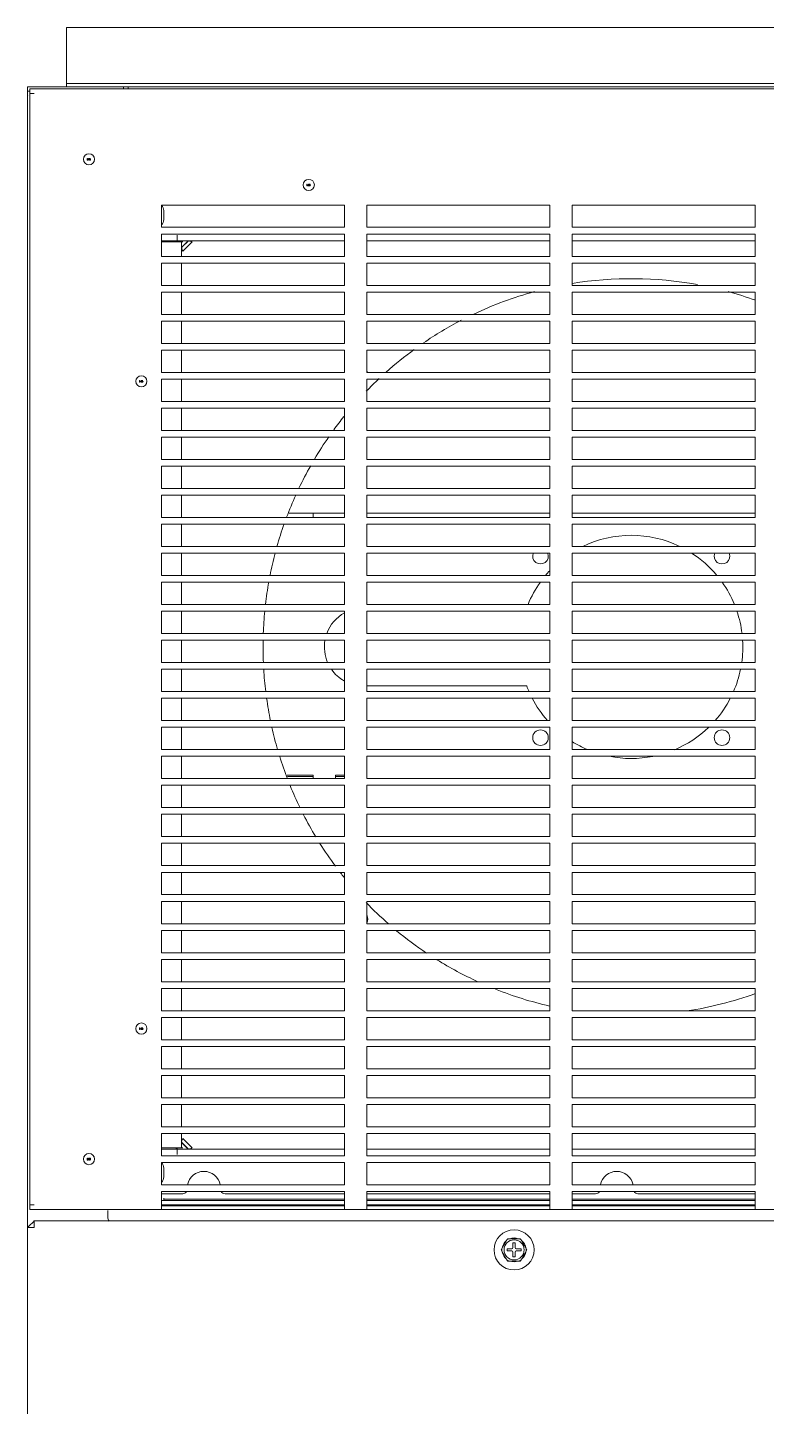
# Model space of a CAD drawing. Header units: inches. Extents: x -4705 to 38647, y 7098 to 31800.
# Drawn here: x 4590 to 4921, y 28813 to 29431 of the extents above; entities that cross this region are included whole.
import ezdxf

# ---------------------------------------------------------------- set-up
doc = ezdxf.new("R2010")
doc.units = ezdxf.units.IN
doc.header["$LTSCALE"] = 10
doc.header["$MEASUREMENT"] = 0
doc.layers.get('0').update_dxf_attribs({"lineweight": 0})
doc.layers.add('00_COMPONENTS', color=7, linetype='Continuous', lineweight=0)

msp = doc.modelspace()

# ---------------------------------------------------------------- linework, layer by layer
at = {"color": 7, "linetype": 'Continuous'}
for p, q in [((4607.142, 29406.066), (4607.142, 29431.066)), ((4607.142, 29431.066), (5652.142, 29431.066)), ((4589.642, 28893.378), (4589.642, 29404.566)), ((4589.642, 29404.566), (5669.642, 29404.566)), ((4589.642, 29402.566), (4590.642, 29402.566)), ((4590.642, 28901.566), (4590.642, 29403.566)), ((4590.642, 29403.566), (5668.642, 29403.566)), ((4590.642, 29401.566), (4592.642, 29401.566)), ((4607.142, 29404.566), (4607.142, 29406.066)), ((4607.142, 29406.066), (5652.142, 29406.066)), ((4632.642, 29403.566), (4632.642, 29404.566)), ((4634.642, 29404.566), (4634.642, 29403.566)), ((4616.342, 29372.466), (4616.342, 29371.666)), ((4616.492, 29372.466), (4616.342, 29372.466)), ((4616.342, 29371.666), (4616.442, 29371.666)), ((4616.442, 29371.666), (4616.442, 29372.295)), ((4616.442, 29372.295), (4616.676, 29371.666)), ((4616.742, 29371.751), (4616.492, 29372.466)), ((4616.676, 29371.666), (4616.809, 29371.666)), ((4616.992, 29372.466), (4616.742, 29371.751)), ((4616.809, 29371.666), (4617.042, 29372.295)), ((4617.142, 29372.466), (4616.992, 29372.466)), ((4617.042, 29372.295), (4617.042, 29371.666)), ((4617.042, 29371.666), (4617.142, 29371.666)), ((4617.142, 29371.666), (4617.142, 29372.466)), ((4617.276, 29372.466), (4617.276, 29372.023)), ((4617.842, 29372.466), (4617.276, 29372.466)), ((4617.276, 29372.023), (4617.392, 29372.023)), ((4617.276, 29371.87), (4617.309, 29371.802)), ((4617.376, 29371.87), (4617.276, 29371.87)), ((4617.309, 29371.802), (4617.359, 29371.734)), ((4617.359, 29372.108), (4617.359, 29372.38)), ((4617.359, 29372.38), (4617.842, 29372.38)), ((4617.442, 29372.159), (4617.359, 29372.108)), ((4617.359, 29371.734), (4617.442, 29371.683)), ((4617.409, 29371.802), (4617.376, 29371.87)), ((4617.392, 29372.023), (4617.459, 29372.074)), ((4617.459, 29371.768), (4617.409, 29371.802)), ((4617.526, 29372.176), (4617.442, 29372.159)), ((4617.442, 29371.683), (4617.526, 29371.666)), ((4617.459, 29372.074), (4617.526, 29372.091)), ((4617.526, 29371.751), (4617.459, 29371.768)), ((4617.626, 29372.176), (4617.526, 29372.176)), ((4617.526, 29372.091), (4617.626, 29372.091)), ((4617.626, 29371.751), (4617.526, 29371.751)), ((4617.526, 29371.666), (4617.626, 29371.666)), ((4617.709, 29372.159), (4617.626, 29372.176)), ((4617.626, 29372.091), (4617.692, 29372.074)), ((4617.692, 29371.768), (4617.626, 29371.751)), ((4617.626, 29371.666), (4617.709, 29371.683)), ((4617.692, 29372.074), (4617.742, 29372.04)), ((4617.742, 29371.802), (4617.692, 29371.768)), ((4617.792, 29372.108), (4617.709, 29372.159)), ((4617.709, 29371.683), (4617.792, 29371.734)), ((4617.742, 29372.04), (4617.776, 29371.989)), ((4617.776, 29371.853), (4617.742, 29371.802)), ((4617.776, 29371.989), (4617.792, 29371.938)), ((4617.792, 29371.904), (4617.776, 29371.853)), ((4617.842, 29372.04), (4617.792, 29372.108)), ((4617.792, 29371.938), (4617.792, 29371.904)), ((4617.792, 29371.734), (4617.842, 29371.802)), ((4617.842, 29372.38), (4617.842, 29372.466)), ((4617.876, 29371.955), (4617.842, 29372.04)), ((4617.842, 29371.802), (4617.876, 29371.887)), ((4617.876, 29371.887), (4617.876, 29371.955)), ((4714.842, 29360.966), (4714.842, 29360.166)), ((4714.992, 29360.966), (4714.842, 29360.966)), ((4714.842, 29360.166), (4714.942, 29360.166)), ((4714.942, 29360.166), (4714.942, 29360.795)), ((4714.942, 29360.795), (4715.176, 29360.166)), ((4715.242, 29360.251), (4714.992, 29360.966)), ((4715.176, 29360.166), (4715.309, 29360.166)), ((4715.492, 29360.966), (4715.242, 29360.251)), ((4715.309, 29360.166), (4715.542, 29360.795)), ((4715.642, 29360.966), (4715.492, 29360.966)), ((4715.542, 29360.795), (4715.542, 29360.166)), ((4715.542, 29360.166), (4715.642, 29360.166)), ((4715.642, 29360.166), (4715.642, 29360.966)), ((4715.776, 29360.966), (4715.776, 29360.523)), ((4716.342, 29360.966), (4715.776, 29360.966)), ((4715.776, 29360.523), (4715.892, 29360.523)), ((4715.776, 29360.37), (4715.809, 29360.302)), ((4715.876, 29360.37), (4715.776, 29360.37)), ((4715.809, 29360.302), (4715.859, 29360.234)), ((4715.859, 29360.608), (4715.859, 29360.88)), ((4715.859, 29360.88), (4716.342, 29360.88)), ((4715.942, 29360.659), (4715.859, 29360.608)), ((4715.859, 29360.234), (4715.942, 29360.183)), ((4715.909, 29360.302), (4715.876, 29360.37)), ((4715.892, 29360.523), (4715.959, 29360.574)), ((4715.959, 29360.268), (4715.909, 29360.302)), ((4716.026, 29360.676), (4715.942, 29360.659)), ((4715.942, 29360.183), (4716.026, 29360.166)), ((4715.959, 29360.574), (4716.026, 29360.591)), ((4716.026, 29360.251), (4715.959, 29360.268)), ((4716.126, 29360.676), (4716.026, 29360.676)), ((4716.026, 29360.591), (4716.126, 29360.591)), ((4716.126, 29360.251), (4716.026, 29360.251)), ((4716.026, 29360.166), (4716.126, 29360.166)), ((4716.209, 29360.659), (4716.126, 29360.676)), ((4716.126, 29360.591), (4716.192, 29360.574)), ((4716.192, 29360.268), (4716.126, 29360.251)), ((4716.126, 29360.166), (4716.209, 29360.183)), ((4716.192, 29360.574), (4716.242, 29360.54)), ((4716.242, 29360.302), (4716.192, 29360.268)), ((4716.292, 29360.608), (4716.209, 29360.659)), ((4716.209, 29360.183), (4716.292, 29360.234)), ((4716.242, 29360.54), (4716.276, 29360.489)), ((4716.276, 29360.353), (4716.242, 29360.302)), ((4716.276, 29360.489), (4716.292, 29360.438)), ((4716.292, 29360.404), (4716.276, 29360.353)), ((4716.342, 29360.54), (4716.292, 29360.608)), ((4716.292, 29360.438), (4716.292, 29360.404)), ((4716.292, 29360.234), (4716.342, 29360.302)), ((4716.342, 29360.88), (4716.342, 29360.966)), ((4716.376, 29360.455), (4716.342, 29360.54)), ((4716.342, 29360.302), (4716.376, 29360.387)), ((4716.376, 29360.387), (4716.376, 29360.455)), ((4649.642, 29341.566), (4649.642, 29351.566)), ((4649.642, 29351.566), (4731.642, 29351.566)), ((4650.642, 29349.066), (4650.642, 29345.066)), ((4731.642, 29351.566), (4731.642, 29341.566)), ((4741.642, 29341.566), (4741.642, 29351.566)), ((4741.642, 29351.566), (4823.642, 29351.566)), ((4823.642, 29351.566), (4823.642, 29341.566)), ((4833.642, 29341.566), (4833.642, 29351.566)), ((4833.642, 29351.566), (4915.642, 29351.566)), ((4915.642, 29351.566), (4915.642, 29341.566)), ((4731.642, 29341.566), (4649.642, 29341.566)), ((4823.642, 29341.566), (4741.642, 29341.566)), ((4915.642, 29341.566), (4833.642, 29341.566)), ((4649.642, 29328.566), (4649.642, 29338.566)), ((4649.642, 29338.566), (4731.642, 29338.566)), ((4649.642, 29335.566), (4731.642, 29335.566)), ((4649.642, 29335.066), (4659.142, 29335.066)), ((4656.642, 29335.566), (4656.142, 29335.066)), ((4656.642, 29335.066), (4656.642, 29338.066)), ((4661.748, 29335.567), (4658.641, 29332.46)), ((4661.642, 29335.566), (4658.642, 29332.566)), ((4658.642, 29328.566), (4658.642, 29335.066)), ((4661.75, 29335.565), (4658.643, 29332.458)), ((4663.384, 29335.067), (4659.141, 29330.824)), ((4731.642, 29338.566), (4731.642, 29328.566)), ((4741.642, 29328.566), (4741.642, 29338.566)), ((4741.642, 29338.566), (4823.642, 29338.566)), ((4741.642, 29335.566), (4823.642, 29335.566)), ((4823.642, 29338.566), (4823.642, 29328.566)), ((4833.642, 29328.566), (4833.642, 29338.566)), ((4833.642, 29338.566), (4915.642, 29338.566)), ((4833.642, 29335.566), (4915.642, 29335.566)), ((4915.642, 29338.566), (4915.642, 29328.566)), ((4731.642, 29328.566), (4649.642, 29328.566)), ((4823.642, 29328.566), (4741.642, 29328.566)), ((4915.642, 29328.566), (4833.642, 29328.566)), ((4649.642, 29315.566), (4649.642, 29325.566)), ((4649.642, 29325.566), (4731.642, 29325.566)), ((4658.642, 29315.566), (4658.642, 29325.566)), ((4731.642, 29325.566), (4731.642, 29315.566)), ((4741.642, 29315.566), (4741.642, 29325.566)), ((4741.642, 29325.566), (4823.642, 29325.566)), ((4823.642, 29325.566), (4823.642, 29315.566)), ((4833.642, 29315.566), (4833.642, 29325.566)), ((4833.642, 29325.566), (4915.642, 29325.566)), ((4915.642, 29325.566), (4915.642, 29315.566)), ((4731.642, 29315.566), (4649.642, 29315.566)), ((4823.642, 29315.566), (4741.642, 29315.566)), ((4915.642, 29315.566), (4833.642, 29315.566)), ((4649.642, 29302.566), (4649.642, 29312.566)), ((4649.642, 29312.566), (4731.642, 29312.566)), ((4658.642, 29302.566), (4658.642, 29312.566)), ((4731.642, 29312.566), (4731.642, 29302.566)), ((4741.642, 29302.566), (4741.642, 29312.566)), ((4741.642, 29312.566), (4823.642, 29312.566)), ((4823.642, 29312.566), (4823.642, 29302.566)), ((4833.642, 29302.566), (4833.642, 29312.566)), ((4833.642, 29312.566), (4915.642, 29312.566)), ((4915.642, 29312.566), (4915.642, 29302.566)), ((4731.642, 29302.566), (4649.642, 29302.566)), ((4823.642, 29302.566), (4741.642, 29302.566)), ((4915.642, 29302.566), (4833.642, 29302.566)), ((4649.642, 29289.566), (4649.642, 29299.566)), ((4649.642, 29299.566), (4731.642, 29299.566)), ((4658.642, 29289.566), (4658.642, 29299.566)), ((4731.642, 29299.566), (4731.642, 29289.566)), ((4741.642, 29289.566), (4741.642, 29299.566)), ((4741.642, 29299.566), (4823.642, 29299.566)), ((4823.642, 29299.566), (4823.642, 29289.566)), ((4833.642, 29289.566), (4833.642, 29299.566)), ((4833.642, 29299.566), (4915.642, 29299.566)), ((4915.642, 29299.566), (4915.642, 29289.566)), ((4731.642, 29289.566), (4649.642, 29289.566)), ((4649.642, 29276.566), (4649.642, 29286.566)), ((4649.642, 29286.566), (4731.642, 29286.566)), ((4658.642, 29276.566), (4658.642, 29286.566)), ((4731.642, 29286.566), (4731.642, 29276.566)), ((4823.642, 29289.566), (4741.642, 29289.566)), ((4741.642, 29276.566), (4741.642, 29286.566)), ((4741.642, 29286.566), (4823.642, 29286.566)), ((4823.642, 29286.566), (4823.642, 29276.566)), ((4915.642, 29289.566), (4833.642, 29289.566)), ((4833.642, 29276.566), (4833.642, 29286.566)), ((4833.642, 29286.566), (4915.642, 29286.566)), ((4915.642, 29286.566), (4915.642, 29276.566)), ((4639.842, 29272.966), (4639.842, 29272.166)), ((4639.992, 29272.966), (4639.842, 29272.966)), ((4639.842, 29272.166), (4639.942, 29272.166)), ((4639.942, 29272.166), (4639.942, 29272.795)), ((4639.942, 29272.795), (4640.176, 29272.166)), ((4640.242, 29272.251), (4639.992, 29272.966)), ((4640.176, 29272.166), (4640.309, 29272.166)), ((4640.492, 29272.966), (4640.242, 29272.251)), ((4640.309, 29272.166), (4640.542, 29272.795)), ((4640.642, 29272.966), (4640.492, 29272.966)), ((4640.542, 29272.795), (4640.542, 29272.166)), ((4640.542, 29272.166), (4640.642, 29272.166)), ((4640.642, 29272.166), (4640.642, 29272.966)), ((4640.776, 29272.966), (4640.776, 29272.523)), ((4641.342, 29272.966), (4640.776, 29272.966)), ((4640.776, 29272.523), (4640.892, 29272.523)), ((4640.776, 29272.37), (4640.809, 29272.302)), ((4640.876, 29272.37), (4640.776, 29272.37)), ((4640.809, 29272.302), (4640.859, 29272.234)), ((4640.859, 29272.608), (4640.859, 29272.88)), ((4640.859, 29272.88), (4641.342, 29272.88)), ((4640.942, 29272.659), (4640.859, 29272.608)), ((4640.859, 29272.234), (4640.942, 29272.183)), ((4640.909, 29272.302), (4640.876, 29272.37)), ((4640.892, 29272.523), (4640.959, 29272.574)), ((4640.959, 29272.268), (4640.909, 29272.302)), ((4641.026, 29272.676), (4640.942, 29272.659)), ((4640.942, 29272.183), (4641.026, 29272.166)), ((4640.959, 29272.574), (4641.026, 29272.591)), ((4641.026, 29272.251), (4640.959, 29272.268)), ((4641.126, 29272.676), (4641.026, 29272.676)), ((4641.026, 29272.591), (4641.126, 29272.591)), ((4641.126, 29272.251), (4641.026, 29272.251)), ((4641.026, 29272.166), (4641.126, 29272.166)), ((4641.209, 29272.659), (4641.126, 29272.676)), ((4641.126, 29272.591), (4641.192, 29272.574)), ((4641.192, 29272.268), (4641.126, 29272.251)), ((4641.126, 29272.166), (4641.209, 29272.183)), ((4641.192, 29272.574), (4641.242, 29272.54)), ((4641.242, 29272.302), (4641.192, 29272.268)), ((4641.292, 29272.608), (4641.209, 29272.659)), ((4641.209, 29272.183), (4641.292, 29272.234)), ((4641.242, 29272.54), (4641.276, 29272.489)), ((4641.276, 29272.353), (4641.242, 29272.302)), ((4641.276, 29272.489), (4641.292, 29272.438)), ((4641.292, 29272.404), (4641.276, 29272.353)), ((4641.342, 29272.54), (4641.292, 29272.608)), ((4641.292, 29272.438), (4641.292, 29272.404)), ((4641.292, 29272.234), (4641.342, 29272.302)), ((4641.342, 29272.88), (4641.342, 29272.966)), ((4641.376, 29272.455), (4641.342, 29272.54)), ((4641.342, 29272.302), (4641.376, 29272.387)), ((4641.376, 29272.387), (4641.376, 29272.455)), ((4731.642, 29276.566), (4649.642, 29276.566)), ((4649.642, 29263.566), (4649.642, 29273.566)), ((4649.642, 29273.566), (4731.642, 29273.566)), ((4658.642, 29263.566), (4658.642, 29273.566)), ((4731.642, 29273.566), (4731.642, 29263.566)), ((4823.642, 29276.566), (4741.642, 29276.566)), ((4741.642, 29263.566), (4741.642, 29273.566)), ((4741.642, 29273.566), (4823.642, 29273.566)), ((4823.642, 29273.566), (4823.642, 29263.566)), ((4915.642, 29276.566), (4833.642, 29276.566)), ((4833.642, 29263.566), (4833.642, 29273.566)), ((4833.642, 29273.566), (4915.642, 29273.566)), ((4915.642, 29273.566), (4915.642, 29263.566)), ((4731.642, 29263.566), (4649.642, 29263.566)), ((4649.642, 29250.566), (4649.642, 29260.566)), ((4649.642, 29260.566), (4731.642, 29260.566)), ((4658.642, 29250.566), (4658.642, 29260.566)), ((4731.642, 29260.566), (4731.642, 29250.566)), ((4823.642, 29263.566), (4741.642, 29263.566)), ((4741.642, 29250.566), (4741.642, 29260.566)), ((4741.642, 29260.566), (4823.642, 29260.566)), ((4823.642, 29260.566), (4823.642, 29250.566)), ((4915.642, 29263.566), (4833.642, 29263.566)), ((4833.642, 29250.566), (4833.642, 29260.566)), ((4833.642, 29260.566), (4915.642, 29260.566)), ((4915.642, 29260.566), (4915.642, 29250.566)), ((4731.642, 29250.566), (4649.642, 29250.566)), ((4649.642, 29237.566), (4649.642, 29247.566)), ((4649.642, 29247.566), (4731.642, 29247.566)), ((4658.642, 29237.566), (4658.642, 29247.566)), ((4731.642, 29247.566), (4731.642, 29237.566)), ((4823.642, 29250.566), (4741.642, 29250.566)), ((4741.642, 29237.566), (4741.642, 29247.566)), ((4741.642, 29247.566), (4823.642, 29247.566)), ((4823.642, 29247.566), (4823.642, 29237.566)), ((4915.642, 29250.566), (4833.642, 29250.566)), ((4833.642, 29237.566), (4833.642, 29247.566)), ((4833.642, 29247.566), (4915.642, 29247.566)), ((4915.642, 29247.566), (4915.642, 29237.566)), ((4731.642, 29237.566), (4649.642, 29237.566)), ((4649.642, 29224.566), (4649.642, 29234.566)), ((4649.642, 29234.566), (4731.642, 29234.566)), ((4658.642, 29224.566), (4658.642, 29234.566)), ((4731.642, 29234.566), (4731.642, 29224.566)), ((4823.642, 29237.566), (4741.642, 29237.566)), ((4741.642, 29224.566), (4741.642, 29234.566)), ((4741.642, 29234.566), (4823.642, 29234.566)), ((4823.642, 29234.566), (4823.642, 29224.566)), ((4915.642, 29237.566), (4833.642, 29237.566)), ((4833.642, 29224.566), (4833.642, 29234.566)), ((4833.642, 29234.566), (4915.642, 29234.566)), ((4915.642, 29234.566), (4915.642, 29224.566)), ((4731.642, 29224.566), (4649.642, 29224.566)), ((4823.642, 29224.566), (4741.642, 29224.566)), ((4915.642, 29224.566), (4833.642, 29224.566)), ((4649.642, 29211.566), (4649.642, 29221.566)), ((4649.642, 29221.566), (4731.642, 29221.566)), ((4658.642, 29211.566), (4658.642, 29221.566)), ((4731.642, 29221.566), (4731.642, 29211.566)), ((4741.642, 29211.566), (4741.642, 29221.566)), ((4741.642, 29221.566), (4823.642, 29221.566)), ((4823.642, 29221.566), (4823.642, 29211.566)), ((4833.642, 29211.566), (4833.642, 29221.566)), ((4833.642, 29221.566), (4915.642, 29221.566)), ((4915.642, 29221.566), (4915.642, 29211.566)), ((4731.642, 29211.566), (4649.642, 29211.566)), ((4706.866, 29213.566), (4717.542, 29213.566)), ((4717.542, 29213.566), (4717.542, 29211.566)), ((4717.642, 29213.566), (4717.542, 29213.566)), ((4717.642, 29213.566), (4717.642, 29211.566)), ((4717.642, 29213.566), (4731.642, 29213.566)), ((4741.642, 29213.566), (4823.642, 29213.566)), ((4823.642, 29211.566), (4741.642, 29211.566)), ((4833.642, 29213.566), (4915.642, 29213.566)), ((4915.642, 29211.566), (4833.642, 29211.566)), ((4649.642, 29198.566), (4649.642, 29208.566)), ((4649.642, 29208.566), (4731.642, 29208.566)), ((4658.642, 29198.566), (4658.642, 29208.566)), ((4731.642, 29208.566), (4731.642, 29198.566)), ((4741.642, 29198.566), (4741.642, 29208.566)), ((4741.642, 29208.566), (4823.642, 29208.566)), ((4823.642, 29208.566), (4823.642, 29198.566)), ((4833.642, 29198.566), (4833.642, 29208.566)), ((4833.642, 29208.566), (4915.642, 29208.566)), ((4915.642, 29208.566), (4915.642, 29198.566)), ((4731.642, 29198.566), (4649.642, 29198.566)), ((4823.642, 29198.566), (4741.642, 29198.566)), ((4915.642, 29198.566), (4833.642, 29198.566)), ((4649.642, 29185.566), (4649.642, 29195.566)), ((4649.642, 29195.566), (4731.642, 29195.566)), ((4658.642, 29185.566), (4658.642, 29195.566)), ((4731.642, 29195.566), (4731.642, 29185.566)), ((4741.642, 29185.566), (4741.642, 29195.566)), ((4741.642, 29195.566), (4823.642, 29195.566)), ((4823.642, 29195.566), (4823.642, 29185.566)), ((4833.642, 29185.566), (4833.642, 29195.566)), ((4833.642, 29195.566), (4915.642, 29195.566)), ((4915.642, 29195.566), (4915.642, 29185.566)), ((4731.642, 29185.566), (4649.642, 29185.566)), ((4823.642, 29185.566), (4741.642, 29185.566)), ((4915.642, 29185.566), (4833.642, 29185.566)), ((4649.642, 29172.566), (4649.642, 29182.566)), ((4649.642, 29182.566), (4731.642, 29182.566)), ((4658.642, 29172.566), (4658.642, 29182.566)), ((4731.642, 29182.566), (4731.642, 29172.566)), ((4741.642, 29172.566), (4741.642, 29182.566)), ((4741.642, 29182.566), (4823.642, 29182.566)), ((4823.642, 29182.566), (4823.642, 29172.566)), ((4833.642, 29172.566), (4833.642, 29182.566)), ((4833.642, 29182.566), (4915.642, 29182.566)), ((4915.642, 29182.566), (4915.642, 29172.566)), ((4731.642, 29172.566), (4649.642, 29172.566)), ((4649.642, 29159.566), (4649.642, 29169.566)), ((4649.642, 29169.566), (4731.642, 29169.566)), ((4658.642, 29159.566), (4658.642, 29169.566)), ((4731.642, 29169.566), (4731.642, 29159.566)), ((4823.642, 29172.566), (4741.642, 29172.566)), ((4741.642, 29159.566), (4741.642, 29169.566)), ((4741.642, 29169.566), (4823.642, 29169.566)), ((4823.642, 29169.566), (4823.642, 29159.566)), ((4915.642, 29172.566), (4833.642, 29172.566)), ((4833.642, 29159.566), (4833.642, 29169.566)), ((4833.642, 29169.566), (4915.642, 29169.566)), ((4915.642, 29169.566), (4915.642, 29159.566)), ((4731.642, 29159.566), (4649.642, 29159.566)), ((4649.642, 29146.566), (4649.642, 29156.566)), ((4649.642, 29156.566), (4731.642, 29156.566)), ((4658.642, 29146.566), (4658.642, 29156.566)), ((4731.642, 29156.566), (4731.642, 29146.566)), ((4823.642, 29159.566), (4741.642, 29159.566)), ((4741.642, 29146.566), (4741.642, 29156.566)), ((4741.642, 29156.566), (4823.642, 29156.566)), ((4823.642, 29156.566), (4823.642, 29146.566)), ((4915.642, 29159.566), (4833.642, 29159.566)), ((4833.642, 29146.566), (4833.642, 29156.566)), ((4833.642, 29156.566), (4915.642, 29156.566)), ((4915.642, 29156.566), (4915.642, 29146.566)), ((4731.642, 29146.566), (4649.642, 29146.566)), ((4649.642, 29133.566), (4649.642, 29143.566)), ((4649.642, 29143.566), (4731.642, 29143.566)), ((4658.642, 29133.566), (4658.642, 29143.566)), ((4731.642, 29143.566), (4731.642, 29133.566)), ((4823.642, 29146.566), (4741.642, 29146.566)), ((4741.642, 29133.566), (4741.642, 29143.566)), ((4741.642, 29143.566), (4823.642, 29143.566)), ((4823.642, 29143.566), (4823.642, 29133.566)), ((4915.642, 29146.566), (4833.642, 29146.566)), ((4833.642, 29133.566), (4833.642, 29143.566)), ((4833.642, 29143.566), (4915.642, 29143.566)), ((4915.642, 29143.566), (4915.642, 29133.566)), ((4813.305, 29136.066), (4741.642, 29136.066)), ((4731.642, 29133.566), (4649.642, 29133.566)), ((4649.642, 29120.566), (4649.642, 29130.566)), ((4649.642, 29130.566), (4731.642, 29130.566)), ((4658.642, 29120.566), (4658.642, 29130.566)), ((4731.642, 29130.566), (4731.642, 29120.566)), ((4823.642, 29133.566), (4741.642, 29133.566)), ((4741.642, 29120.566), (4741.642, 29130.566)), ((4741.642, 29130.566), (4823.642, 29130.566)), ((4823.642, 29130.566), (4823.642, 29120.566)), ((4915.642, 29133.566), (4833.642, 29133.566)), ((4833.642, 29120.566), (4833.642, 29130.566)), ((4833.642, 29130.566), (4915.642, 29130.566)), ((4915.642, 29130.566), (4915.642, 29120.566)), ((4731.642, 29120.566), (4649.642, 29120.566)), ((4649.642, 29107.566), (4649.642, 29117.566)), ((4649.642, 29117.566), (4731.642, 29117.566)), ((4658.642, 29107.566), (4658.642, 29117.566)), ((4731.642, 29117.566), (4731.642, 29107.566)), ((4823.642, 29120.566), (4741.642, 29120.566)), ((4741.642, 29107.566), (4741.642, 29117.566)), ((4741.642, 29117.566), (4823.642, 29117.566)), ((4823.642, 29117.566), (4823.642, 29107.566)), ((4915.642, 29120.566), (4833.642, 29120.566)), ((4833.642, 29107.566), (4833.642, 29117.566)), ((4833.642, 29117.566), (4915.642, 29117.566)), ((4915.642, 29117.566), (4915.642, 29107.566)), ((4731.642, 29107.566), (4649.642, 29107.566)), ((4823.642, 29107.566), (4741.642, 29107.566)), ((4915.642, 29107.566), (4833.642, 29107.566)), ((4649.642, 29094.566), (4649.642, 29104.566)), ((4649.642, 29104.566), (4731.642, 29104.566)), ((4658.642, 29094.566), (4658.642, 29104.566)), ((4731.642, 29104.566), (4731.642, 29094.566)), ((4741.642, 29094.566), (4741.642, 29104.566)), ((4741.642, 29104.566), (4823.642, 29104.566)), ((4823.642, 29104.566), (4823.642, 29094.566)), ((4833.642, 29094.566), (4833.642, 29104.566)), ((4833.642, 29104.566), (4915.642, 29104.566)), ((4915.642, 29104.566), (4915.642, 29094.566)), ((4731.642, 29094.566), (4649.642, 29094.566)), ((4705.934, 29096.066), (4717.642, 29096.066)), ((4717.542, 29095.566), (4706.12, 29095.566)), ((4717.542, 29094.566), (4717.542, 29096.066)), ((4717.642, 29094.566), (4717.642, 29096.066)), ((4727.642, 29094.566), (4727.642, 29096.066)), ((4727.642, 29096.066), (4731.642, 29096.066)), ((4727.642, 29095.566), (4731.642, 29095.566)), ((4823.642, 29094.566), (4741.642, 29094.566)), ((4915.642, 29094.566), (4833.642, 29094.566)), ((4649.642, 29081.566), (4649.642, 29091.566)), ((4649.642, 29091.566), (4731.642, 29091.566)), ((4658.642, 29081.566), (4658.642, 29091.566)), ((4731.642, 29091.566), (4731.642, 29081.566)), ((4741.642, 29081.566), (4741.642, 29091.566)), ((4741.642, 29091.566), (4823.642, 29091.566)), ((4823.642, 29091.566), (4823.642, 29081.566)), ((4833.642, 29081.566), (4833.642, 29091.566)), ((4833.642, 29091.566), (4915.642, 29091.566)), ((4915.642, 29091.566), (4915.642, 29081.566)), ((4731.642, 29081.566), (4649.642, 29081.566)), ((4823.642, 29081.566), (4741.642, 29081.566)), ((4915.642, 29081.566), (4833.642, 29081.566)), ((4649.642, 29068.566), (4649.642, 29078.566)), ((4649.642, 29078.566), (4731.642, 29078.566)), ((4658.642, 29068.566), (4658.642, 29078.566)), ((4731.642, 29078.566), (4731.642, 29068.566)), ((4741.642, 29068.566), (4741.642, 29078.566)), ((4741.642, 29078.566), (4823.642, 29078.566)), ((4823.642, 29078.566), (4823.642, 29068.566)), ((4833.642, 29068.566), (4833.642, 29078.566)), ((4833.642, 29078.566), (4915.642, 29078.566)), ((4915.642, 29078.566), (4915.642, 29068.566)), ((4731.642, 29068.566), (4649.642, 29068.566)), ((4823.642, 29068.566), (4741.642, 29068.566)), ((4915.642, 29068.566), (4833.642, 29068.566)), ((4649.642, 29055.566), (4649.642, 29065.566)), ((4649.642, 29065.566), (4731.642, 29065.566)), ((4658.642, 29055.566), (4658.642, 29065.566)), ((4731.642, 29065.566), (4731.642, 29055.566)), ((4741.642, 29055.566), (4741.642, 29065.566)), ((4741.642, 29065.566), (4823.642, 29065.566)), ((4823.642, 29065.566), (4823.642, 29055.566)), ((4833.642, 29055.566), (4833.642, 29065.566)), ((4833.642, 29065.566), (4915.642, 29065.566)), ((4915.642, 29065.566), (4915.642, 29055.566)), ((4731.642, 29055.566), (4649.642, 29055.566)), ((4823.642, 29055.566), (4741.642, 29055.566)), ((4915.642, 29055.566), (4833.642, 29055.566)), ((4649.642, 29042.566), (4649.642, 29052.566)), ((4649.642, 29052.566), (4731.642, 29052.566)), ((4658.642, 29042.566), (4658.642, 29052.566)), ((4731.642, 29052.566), (4731.642, 29042.566)), ((4741.642, 29042.566), (4741.642, 29052.566)), ((4741.642, 29052.566), (4823.642, 29052.566)), ((4823.642, 29052.566), (4823.642, 29042.566)), ((4833.642, 29042.566), (4833.642, 29052.566)), ((4833.642, 29052.566), (4915.642, 29052.566)), ((4915.642, 29052.566), (4915.642, 29042.566)), ((4731.642, 29042.566), (4649.642, 29042.566)), ((4649.642, 29029.566), (4649.642, 29039.566)), ((4649.642, 29039.566), (4731.642, 29039.566)), ((4658.642, 29029.566), (4658.642, 29039.566)), ((4731.642, 29039.566), (4731.642, 29029.566)), ((4823.642, 29042.566), (4741.642, 29042.566)), ((4741.642, 29029.566), (4741.642, 29039.566)), ((4741.642, 29039.566), (4823.642, 29039.566)), ((4823.642, 29039.566), (4823.642, 29029.566)), ((4915.642, 29042.566), (4833.642, 29042.566)), ((4833.642, 29029.566), (4833.642, 29039.566)), ((4833.642, 29039.566), (4915.642, 29039.566)), ((4915.642, 29039.566), (4915.642, 29029.566)), ((4731.642, 29029.566), (4649.642, 29029.566)), ((4649.642, 29016.566), (4649.642, 29026.566)), ((4649.642, 29026.566), (4731.642, 29026.566)), ((4658.642, 29016.566), (4658.642, 29026.566)), ((4731.642, 29026.566), (4731.642, 29016.566)), ((4823.642, 29029.566), (4741.642, 29029.566)), ((4741.642, 29016.566), (4741.642, 29026.566)), ((4741.642, 29026.566), (4823.642, 29026.566)), ((4823.642, 29026.566), (4823.642, 29016.566)), ((4915.642, 29029.566), (4833.642, 29029.566)), ((4833.642, 29016.566), (4833.642, 29026.566)), ((4833.642, 29026.566), (4915.642, 29026.566)), ((4915.642, 29026.566), (4915.642, 29016.566)), ((4731.642, 29016.566), (4649.642, 29016.566)), ((4649.642, 29003.566), (4649.642, 29013.566)), ((4649.642, 29013.566), (4731.642, 29013.566)), ((4658.642, 29003.566), (4658.642, 29013.566)), ((4731.642, 29013.566), (4731.642, 29003.566)), ((4823.642, 29016.566), (4741.642, 29016.566)), ((4741.642, 29003.566), (4741.642, 29013.566)), ((4741.642, 29013.566), (4823.642, 29013.566)), ((4823.642, 29013.566), (4823.642, 29003.566)), ((4915.642, 29016.566), (4833.642, 29016.566)), ((4833.642, 29003.566), (4833.642, 29013.566)), ((4833.642, 29013.566), (4915.642, 29013.566)), ((4915.642, 29013.566), (4915.642, 29003.566)), ((4731.642, 29003.566), (4649.642, 29003.566)), ((4649.642, 28990.566), (4649.642, 29000.566)), ((4649.642, 29000.566), (4731.642, 29000.566)), ((4658.642, 28990.566), (4658.642, 29000.566)), ((4731.642, 29000.566), (4731.642, 28990.566)), ((4823.642, 29003.566), (4741.642, 29003.566)), ((4741.642, 28990.566), (4741.642, 29000.566)), ((4741.642, 29000.566), (4823.642, 29000.566)), ((4823.642, 29000.566), (4823.642, 28990.566)), ((4915.642, 29003.566), (4833.642, 29003.566)), ((4833.642, 28990.566), (4833.642, 29000.566)), ((4833.642, 29000.566), (4915.642, 29000.566)), ((4915.642, 29000.566), (4915.642, 28990.566)), ((4731.642, 28990.566), (4649.642, 28990.566)), ((4649.642, 28977.566), (4649.642, 28987.566)), ((4649.642, 28987.566), (4731.642, 28987.566)), ((4658.642, 28977.566), (4658.642, 28987.566)), ((4731.642, 28987.566), (4731.642, 28977.566)), ((4823.642, 28990.566), (4741.642, 28990.566)), ((4741.642, 28977.566), (4741.642, 28987.566)), ((4741.642, 28987.566), (4823.642, 28987.566)), ((4823.642, 28987.566), (4823.642, 28977.566)), ((4915.642, 28990.566), (4833.642, 28990.566)), ((4833.642, 28977.566), (4833.642, 28987.566)), ((4833.642, 28987.566), (4915.642, 28987.566)), ((4915.642, 28987.566), (4915.642, 28977.566)), ((4639.842, 28982.966), (4639.842, 28982.166)), ((4639.992, 28982.966), (4639.842, 28982.966)), ((4639.842, 28982.166), (4639.942, 28982.166)), ((4639.942, 28982.166), (4639.942, 28982.795)), ((4639.942, 28982.795), (4640.176, 28982.166)), ((4640.242, 28982.251), (4639.992, 28982.966)), ((4640.176, 28982.166), (4640.309, 28982.166)), ((4640.492, 28982.966), (4640.242, 28982.251)), ((4640.309, 28982.166), (4640.542, 28982.795)), ((4640.642, 28982.966), (4640.492, 28982.966)), ((4640.542, 28982.795), (4640.542, 28982.166)), ((4640.542, 28982.166), (4640.642, 28982.166)), ((4640.642, 28982.166), (4640.642, 28982.966)), ((4640.776, 28982.966), (4640.776, 28982.523)), ((4641.342, 28982.966), (4640.776, 28982.966)), ((4640.776, 28982.523), (4640.892, 28982.523)), ((4640.776, 28982.37), (4640.809, 28982.302)), ((4640.876, 28982.37), (4640.776, 28982.37)), ((4640.809, 28982.302), (4640.859, 28982.234)), ((4640.859, 28982.608), (4640.859, 28982.88)), ((4640.859, 28982.88), (4641.342, 28982.88)), ((4640.942, 28982.659), (4640.859, 28982.608)), ((4640.859, 28982.234), (4640.942, 28982.183)), ((4640.909, 28982.302), (4640.876, 28982.37)), ((4640.892, 28982.523), (4640.959, 28982.574)), ((4640.959, 28982.268), (4640.909, 28982.302)), ((4641.026, 28982.676), (4640.942, 28982.659)), ((4640.942, 28982.183), (4641.026, 28982.166)), ((4640.959, 28982.574), (4641.026, 28982.591)), ((4641.026, 28982.251), (4640.959, 28982.268)), ((4641.126, 28982.676), (4641.026, 28982.676)), ((4641.026, 28982.591), (4641.126, 28982.591)), ((4641.126, 28982.251), (4641.026, 28982.251)), ((4641.026, 28982.166), (4641.126, 28982.166)), ((4641.209, 28982.659), (4641.126, 28982.676)), ((4641.126, 28982.591), (4641.192, 28982.574)), ((4641.192, 28982.268), (4641.126, 28982.251)), ((4641.126, 28982.166), (4641.209, 28982.183)), ((4641.192, 28982.574), (4641.242, 28982.54)), ((4641.242, 28982.302), (4641.192, 28982.268)), ((4641.292, 28982.608), (4641.209, 28982.659)), ((4641.209, 28982.183), (4641.292, 28982.234)), ((4641.242, 28982.54), (4641.276, 28982.489)), ((4641.276, 28982.353), (4641.242, 28982.302)), ((4641.276, 28982.489), (4641.292, 28982.438)), ((4641.292, 28982.404), (4641.276, 28982.353)), ((4641.342, 28982.54), (4641.292, 28982.608)), ((4641.292, 28982.438), (4641.292, 28982.404)), ((4641.292, 28982.234), (4641.342, 28982.302)), ((4641.342, 28982.88), (4641.342, 28982.966)), ((4641.376, 28982.455), (4641.342, 28982.54)), ((4641.342, 28982.302), (4641.376, 28982.387)), ((4641.376, 28982.387), (4641.376, 28982.455)), ((4731.642, 28977.566), (4649.642, 28977.566)), ((4823.642, 28977.566), (4741.642, 28977.566)), ((4915.642, 28977.566), (4833.642, 28977.566)), ((4649.642, 28964.566), (4649.642, 28974.566)), ((4649.642, 28974.566), (4731.642, 28974.566)), ((4658.642, 28964.566), (4658.642, 28974.566)), ((4731.642, 28974.566), (4731.642, 28964.566)), ((4741.642, 28964.566), (4741.642, 28974.566)), ((4741.642, 28974.566), (4823.642, 28974.566)), ((4823.642, 28974.566), (4823.642, 28964.566)), ((4833.642, 28964.566), (4833.642, 28974.566)), ((4833.642, 28974.566), (4915.642, 28974.566)), ((4915.642, 28974.566), (4915.642, 28964.566)), ((4731.642, 28964.566), (4649.642, 28964.566)), ((4823.642, 28964.566), (4741.642, 28964.566)), ((4915.642, 28964.566), (4833.642, 28964.566)), ((4649.642, 28951.566), (4649.642, 28961.566)), ((4649.642, 28961.566), (4731.642, 28961.566)), ((4658.642, 28951.566), (4658.642, 28961.566)), ((4731.642, 28951.566), (4731.642, 28961.566)), ((4741.642, 28951.566), (4741.642, 28961.566)), ((4741.642, 28961.566), (4823.642, 28961.566)), ((4823.642, 28951.566), (4823.642, 28961.566)), ((4833.642, 28951.566), (4833.642, 28961.566)), ((4833.642, 28961.566), (4915.642, 28961.566)), ((4915.642, 28951.566), (4915.642, 28961.566)), ((4731.642, 28951.566), (4649.642, 28951.566)), ((4823.642, 28951.566), (4741.642, 28951.566)), ((4915.642, 28951.566), (4833.642, 28951.566)), ((4649.642, 28938.566), (4649.642, 28948.566)), ((4649.642, 28948.566), (4731.642, 28948.566)), ((4658.642, 28938.566), (4658.642, 28948.566)), ((4731.642, 28948.566), (4731.642, 28938.566)), ((4741.642, 28938.566), (4741.642, 28948.566)), ((4741.642, 28948.566), (4823.642, 28948.566)), ((4823.642, 28948.566), (4823.642, 28938.566)), ((4833.642, 28938.566), (4833.642, 28948.566)), ((4833.642, 28948.566), (4915.642, 28948.566)), ((4915.642, 28948.566), (4915.642, 28938.566)), ((4731.642, 28938.566), (4649.642, 28938.566)), ((4823.642, 28938.566), (4741.642, 28938.566)), ((4915.642, 28938.566), (4833.642, 28938.566)), ((4649.642, 28925.566), (4649.642, 28935.566)), ((4649.642, 28935.566), (4731.642, 28935.566)), ((4658.642, 28929.066), (4658.642, 28935.566)), ((4663.384, 28929.064), (4659.141, 28933.307)), ((4731.642, 28935.566), (4731.642, 28925.566)), ((4741.642, 28925.566), (4741.642, 28935.566)), ((4741.642, 28935.566), (4823.642, 28935.566)), ((4823.642, 28935.566), (4823.642, 28925.566)), ((4833.642, 28925.566), (4833.642, 28935.566)), ((4833.642, 28935.566), (4915.642, 28935.566)), ((4915.642, 28935.566), (4915.642, 28925.566)), ((4649.642, 28929.066), (4659.142, 28929.066)), ((4731.642, 28928.566), (4649.642, 28928.566)), ((4731.642, 28925.566), (4649.642, 28925.566)), ((4656.642, 28928.566), (4656.142, 28929.066)), ((4656.642, 28926.066), (4656.642, 28929.066)), ((4661.642, 28928.566), (4658.642, 28931.566)), ((4661.726, 28928.566), (4658.643, 28931.649)), ((4823.642, 28928.566), (4741.642, 28928.566)), ((4823.642, 28925.566), (4741.642, 28925.566)), ((4915.642, 28928.566), (4833.642, 28928.566)), ((4915.642, 28925.566), (4833.642, 28925.566)), ((4616.342, 28924.466), (4616.342, 28923.666)), ((4616.492, 28924.466), (4616.342, 28924.466)), ((4616.342, 28923.666), (4616.442, 28923.666)), ((4616.442, 28923.666), (4616.442, 28924.295)), ((4616.442, 28924.295), (4616.676, 28923.666)), ((4616.742, 28923.751), (4616.492, 28924.466)), ((4616.676, 28923.666), (4616.809, 28923.666)), ((4616.992, 28924.466), (4616.742, 28923.751)), ((4616.809, 28923.666), (4617.042, 28924.295)), ((4617.142, 28924.466), (4616.992, 28924.466)), ((4617.042, 28924.295), (4617.042, 28923.666)), ((4617.042, 28923.666), (4617.142, 28923.666)), ((4617.142, 28923.666), (4617.142, 28924.466)), ((4617.276, 28924.466), (4617.276, 28924.023)), ((4617.842, 28924.466), (4617.276, 28924.466)), ((4617.276, 28924.023), (4617.392, 28924.023)), ((4617.276, 28923.87), (4617.309, 28923.802)), ((4617.376, 28923.87), (4617.276, 28923.87)), ((4617.309, 28923.802), (4617.359, 28923.734)), ((4617.359, 28924.108), (4617.359, 28924.38)), ((4617.359, 28924.38), (4617.842, 28924.38)), ((4617.442, 28924.159), (4617.359, 28924.108)), ((4617.359, 28923.734), (4617.442, 28923.683)), ((4617.409, 28923.802), (4617.376, 28923.87)), ((4617.392, 28924.023), (4617.459, 28924.074)), ((4617.459, 28923.768), (4617.409, 28923.802)), ((4617.526, 28924.176), (4617.442, 28924.159)), ((4617.442, 28923.683), (4617.526, 28923.666)), ((4617.459, 28924.074), (4617.526, 28924.091)), ((4617.526, 28923.751), (4617.459, 28923.768)), ((4617.626, 28924.176), (4617.526, 28924.176)), ((4617.526, 28924.091), (4617.626, 28924.091)), ((4617.626, 28923.751), (4617.526, 28923.751)), ((4617.526, 28923.666), (4617.626, 28923.666)), ((4617.709, 28924.159), (4617.626, 28924.176)), ((4617.626, 28924.091), (4617.692, 28924.074)), ((4617.692, 28923.768), (4617.626, 28923.751)), ((4617.626, 28923.666), (4617.709, 28923.683)), ((4617.692, 28924.074), (4617.742, 28924.04)), ((4617.742, 28923.802), (4617.692, 28923.768)), ((4617.792, 28924.108), (4617.709, 28924.159)), ((4617.709, 28923.683), (4617.792, 28923.734)), ((4617.742, 28924.04), (4617.776, 28923.989)), ((4617.776, 28923.853), (4617.742, 28923.802)), ((4617.776, 28923.989), (4617.792, 28923.938)), ((4617.792, 28923.904), (4617.776, 28923.853)), ((4617.842, 28924.04), (4617.792, 28924.108)), ((4617.792, 28923.938), (4617.792, 28923.904)), ((4617.792, 28923.734), (4617.842, 28923.802)), ((4617.842, 28924.38), (4617.842, 28924.466)), ((4617.876, 28923.955), (4617.842, 28924.04)), ((4617.842, 28923.802), (4617.876, 28923.887)), ((4617.876, 28923.887), (4617.876, 28923.955)), ((4649.642, 28912.566), (4649.642, 28922.566)), ((4649.642, 28922.566), (4731.642, 28922.566)), ((4650.642, 28920.066), (4650.642, 28916.066)), ((4731.642, 28922.566), (4731.642, 28912.566)), ((4741.642, 28912.566), (4741.642, 28922.566)), ((4741.642, 28922.566), (4823.642, 28922.566)), ((4823.642, 28922.566), (4823.642, 28912.566)), ((4833.642, 28912.566), (4833.642, 28922.566)), ((4833.642, 28922.566), (4915.642, 28922.566)), ((4915.642, 28922.566), (4915.642, 28912.566)), ((4731.642, 28912.566), (4649.642, 28912.566)), ((4649.642, 28901.566), (4649.642, 28909.566)), ((4649.642, 28909.566), (4731.642, 28909.566)), ((4649.642, 28908.566), (4659.142, 28908.566)), ((4678.142, 28908.566), (4731.642, 28908.566)), ((4731.642, 28901.566), (4731.642, 28909.566)), ((4823.642, 28912.566), (4741.642, 28912.566)), ((4741.642, 28901.566), (4741.642, 28909.566)), ((4741.642, 28909.566), (4823.642, 28909.566)), ((4741.642, 28908.566), (4823.642, 28908.566)), ((4823.642, 28901.566), (4823.642, 28909.566)), ((4915.642, 28912.566), (4833.642, 28912.566)), ((4833.642, 28901.566), (4833.642, 28909.566)), ((4833.642, 28909.566), (4915.642, 28909.566)), ((4833.642, 28908.566), (4844.142, 28908.566)), ((4863.142, 28908.566), (4915.642, 28908.566)), ((4915.642, 28901.566), (4915.642, 28909.566)), ((4592.642, 28903.566), (4590.642, 28903.566)), ((4590.642, 28901.566), (5668.642, 28901.566)), ((4625.642, 28901.066), (4625.642, 28898.066)), ((4731.642, 28905.566), (4649.642, 28905.566)), ((4731.642, 28903.566), (4649.642, 28903.566)), ((4649.642, 28903.066), (4731.642, 28903.066)), ((4650.642, 28906.566), (4650.642, 28905.566)), ((4650.642, 28906.066), (4731.642, 28906.066)), ((4741.642, 28906.066), (4823.642, 28906.066)), ((4823.642, 28905.566), (4741.642, 28905.566)), ((4823.642, 28903.566), (4741.642, 28903.566)), ((4741.642, 28903.066), (4823.642, 28903.066)), ((4833.642, 28906.066), (4915.642, 28906.066)), ((4915.642, 28905.566), (4833.642, 28905.566)), ((4915.642, 28903.566), (4833.642, 28903.566)), ((4833.642, 28903.066), (4915.642, 28903.066)), ((4592.232, 28895.941), (4590.421, 28894.121)), ((4592.642, 28896.364), (4592.232, 28895.941)), ((4592.642, 28896.369), (5666.642, 28896.369)), ((4592.642, 28893.369), (4592.642, 28896.364)), ((4589.642, 27381.566), (4589.642, 28893.369)), ((4589.642, 28893.369), (4592.642, 28893.369)), ((4590.036, 28893.362), (4589.642, 28893.369)), ((4590.421, 28894.121), (4589.652, 28893.378)), ((4591.156, 28893.371), (4590.036, 28893.362))]:
    msp.add_line(p, q, dxfattribs=at)
for centre, radius in [((4617.142, 29372.066), 2.5), ((4715.642, 29360.566), 2.5), ((4640.642, 29272.566), 2.5), ((4819.484, 29112.907), 3.5), ((4900.801, 29112.907), 3.5), ((4640.642, 28982.566), 2.5), ((4617.142, 28924.066), 2.5)]:
    msp.add_circle(centre, radius, dxfattribs=at)
for centre, radius, start, end in [((4592.142, 29400.066), 2.5, 167.494981, 180), ((4647.142, 29349.066), 3.5, 0, 43.851894), ((4647.142, 29345.066), 3.5, 316.148106, 0), ((4860.142, 29153.566), 165, 79.661668, 99.252912), ((4860.142, 29153.566), 165, 105.248244, 115.333422), ((4860.142, 29153.566), 165, 70.293987, 74.751756), ((4860.142, 29153.566), 165, 117.509152, 124.352384), ((4860.142, 29153.566), 165, 126.093668, 131.741962), ((4860.142, 29153.566), 165, 133.216031, 136.045925), ((4738.166, 29275.541), 3.95, 15.0623, 28.26806), ((4860.142, 29153.566), 165, 141.292902, 143.890138), ((4860.142, 29153.566), 165, 145.193967, 149.331485), ((4860.142, 29153.566), 165, 150.520653, 154.484035), ((4860.142, 29153.566), 165, 155.655502, 159.365127), ((4860.142, 29153.566), 165, 160.479727, 164.163382), ((4860.142, 29153.566), 50, 64.241856, 115.726427), ((4860.142, 29153.566), 165, 165.229191, 168.790247), ((4819.484, 29194.224), 3.5, 157.395143, 22.604857), ((4860.142, 29153.566), 50, 39.811654, 57.231497), ((4900.801, 29194.224), 3.5, 157.395143, 22.604857), ((4860.142, 29153.566), 50, 136.941553, 140.166316), ((4860.142, 29153.566), 165, 169.858214, 173.37472), ((4860.142, 29153.566), 50, 144.529579, 157.640565), ((4860.142, 29153.566), 50, 22.350869, 35.485212), ((4860.142, 29153.566), 165, 174.417171, 177.900232), ((4740.142, 29153.566), 17.5, 119.109395, 159.913538), ((4860.142, 29153.566), 50, 6.89639, 18.668142), ((4860.142, 29153.566), 165, 178.948941, 182.448873), ((4740.142, 29153.566), 17.5, 170.12784, 203.584319), ((4860.142, 29153.566), 50, 351.950886, 3.441724), ((4860.142, 29153.566), 165, 183.494971, 186.97263), ((4740.142, 29153.566), 17.5, 214.902546, 240.890605), ((4860.142, 29153.566), 50, 336.420944, 348.452957), ((4860.142, 29153.566), 50, 200.487315, 203.605409), ((4860.142, 29153.566), 165, 188.014463, 191.565943), ((4860.142, 29153.566), 50, 207.414239, 221.303928), ((4860.142, 29153.566), 50, 318.649472, 332.589147), ((4860.142, 29153.566), 165, 192.634731, 196.191376), ((4860.142, 29153.566), 50, 292.951552, 313.891903), ((4860.142, 29153.566), 50, 237.973706, 246.981063), ((4860.142, 29153.566), 165, 197.294032, 201.006418), ((4860.142, 29153.566), 50, 258.647075, 281.186275), ((4860.142, 29153.566), 165, 202.120649, 205.911585), ((4860.142, 29153.566), 165, 207.099857, 211.064566), ((4860.142, 29153.566), 165, 212.251176, 216.544702), ((4860.142, 29153.566), 165, 217.849209, 218.707098), ((4860.142, 29153.566), 165, 223.954075, 228.748532), ((4738.166, 29031.59), 3.95, 331.731977, 28.26806), ((4738.166, 29031.59), 3.65, 348.239652, 17.427477), ((4860.142, 29153.566), 165, 230.422967, 236.227191), ((4860.142, 29153.566), 165, 238.135916, 245.390016), ((4860.142, 29153.566), 165, 248.347397, 257.187142), ((4860.142, 29153.566), 165, 278.704442, 289.706013), ((4647.142, 28920.066), 3.5, 0, 43.851894), ((4647.142, 28916.066), 3.5, 316.148106, 0), ((4668.642, 28911.066), 7.5, 11.740527, 168.259473), ((4853.642, 28911.066), 7.5, 11.740527, 168.259473), ((4659.142, 28910.566), 2, 270, 329.401107), ((4678.142, 28910.566), 2, 210.598893, 270), ((4844.142, 28910.566), 2, 270, 329.401107), ((4863.142, 28910.566), 2, 210.598893, 270), ((4628.642, 28898.066), 3, 180, 215.189237)]:
    msp.add_arc(centre, radius, start, end, dxfattribs=at)
for points in [[(4663.384, 29335.067), (4662.947, 29335.432), (4661.2, 29335.42), (4661.75, 29335.565)], [(4659.141, 29330.824), (4658.775, 29331.26), (4658.788, 29333.008), (4658.643, 29332.458)]]:
    msp.add_open_spline(points, degree=3, dxfattribs=at)
for points in [[(4658.751, 28932.172), (4658.789, 28932.382), (4658.875, 28932.771), (4659.02, 28933.161), (4659.141, 28933.307)], [(4662.249, 28928.675), (4662.458, 28928.713), (4662.848, 28928.798), (4663.238, 28928.943), (4663.384, 28929.064)]]:
    msp.add_open_spline(points, degree=3, knots=[0, 0, 0, 0, 0.5291342, 1, 1, 1, 1], dxfattribs=at)
at = {"layer": '00_COMPONENTS', "color": 7, "linetype": 'Continuous'}
for p, q in [((4804.756, 28888.405), (4801.869, 28883.405)), ((4801.869, 28883.405), (4804.756, 28878.405)), ((4804.542, 28883.905), (4804.542, 28882.905)), ((4806.642, 28883.905), (4804.542, 28883.905)), ((4804.542, 28882.905), (4806.642, 28882.905)), ((4810.529, 28888.405), (4804.756, 28888.405)), ((4807.142, 28886.505), (4807.142, 28884.405)), ((4808.142, 28886.505), (4807.142, 28886.505)), ((4807.142, 28882.405), (4807.142, 28880.305)), ((4808.142, 28884.405), (4808.142, 28886.505)), ((4808.142, 28880.305), (4808.142, 28882.405)), ((4810.742, 28883.905), (4808.642, 28883.905)), ((4808.642, 28882.905), (4810.742, 28882.905)), ((4813.416, 28883.405), (4810.529, 28888.405)), ((4810.529, 28878.405), (4813.416, 28883.405)), ((4810.742, 28882.905), (4810.742, 28883.905)), ((4804.756, 28878.405), (4810.529, 28878.405)), ((4807.142, 28880.305), (4808.142, 28880.305))]:
    msp.add_line(p, q, dxfattribs=at)
for radius in [9, 4.5]:
    msp.add_circle((4807.642, 28883.405), radius, dxfattribs=at)
for centre, radius, start, end in [((4807.642, 28883.405), 5.355, 69.020216, 110.979784), ((4807.642, 28883.405), 5.474, 174.007553, 185.992447), ((4807.642, 28883.405), 5.355, 129.020216, 170.979784), ((4807.642, 28883.405), 5.355, 189.020216, 230.979784), ((4807.642, 28883.405), 5.474, 114.007553, 125.992447), ((4806.642, 28884.405), 0.5, 270, 0), ((4806.642, 28882.405), 0.5, 0, 90), ((4808.642, 28884.405), 0.5, 180, 270), ((4808.642, 28882.405), 0.5, 90, 180), ((4807.642, 28883.405), 5.474, 54.007553, 65.992447), ((4807.642, 28883.405), 5.355, 9.020216, 50.979784), ((4807.642, 28883.405), 5.355, 309.020216, 350.979784), ((4807.642, 28883.405), 5.474, 354.007553, 5.992447), ((4807.642, 28883.405), 5.474, 234.007553, 245.992447), ((4807.642, 28883.405), 5.355, 249.020216, 290.979784), ((4807.642, 28883.405), 5.474, 294.007553, 305.992447)]:
    msp.add_arc(centre, radius, start, end, dxfattribs=at)

doc.saveas('drawing.dxf')
